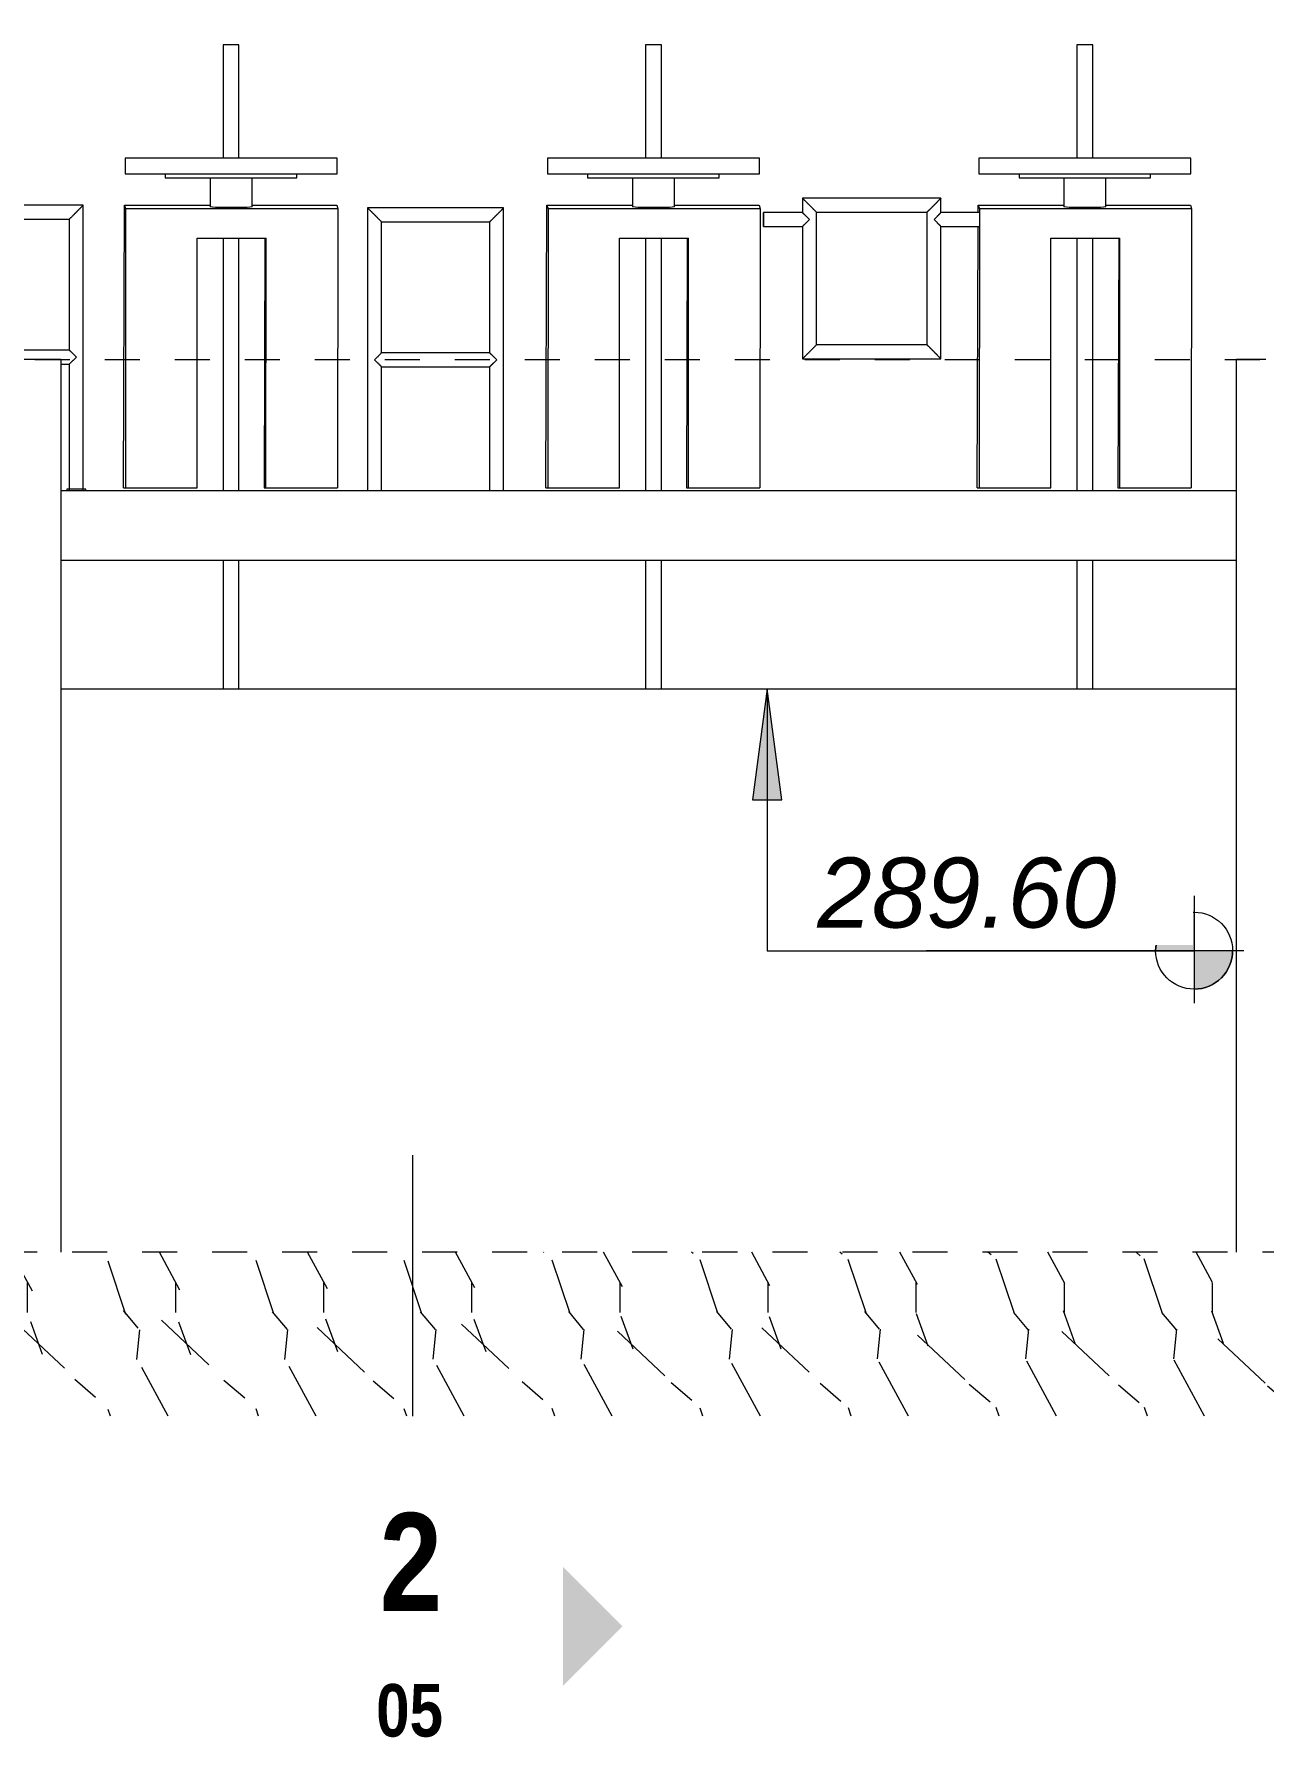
# Model space of a CAD drawing. Header units: metres. Extents: x 118 to 503, y -395 to 55.
# Drawn here: x 490.165 to 493.677, y 0.751 to 5.65 of the extents above; entities that cross this region are included whole.
import ezdxf

# ---------------------------------------------------------------- set-up
doc = ezdxf.new("R2010")
doc.units = ezdxf.units.M
doc.linetypes.add('Basculante', pattern=[0.003969, 0.002381, -0.001587])
doc.linetypes.add('Centre', pattern=[0.03175, 0.00635, -0.00475, 0.0159, -0.00475])
for name, color, linetype, lineweight in [('A-ANNO-DIMS', 7, 'Continuous', 9), ('A-ANNO-DIMS-100', 7, 'Continuous', 9), ('A-FLOR', 7, 'Continuous', 9), ('A-FLOR-LEVL', 7, 'Continuous', 9), ('A-GENM', 7, 'Continuous', 9), ('A-WALL', 7, 'Continuous', 9), ('C-TOPO-PATT', 7, 'Continuous', 9), ('G-ANNO-DIMS', 7, 'Continuous', 9), ('G-ANNO-SYMB', 7, 'Continuous', 9)]:
    doc.layers.add(name, color=color, linetype=linetype, lineweight=lineweight)
doc.layers.add('C-TOPO', color=7, linetype='Continuous', lineweight=9, true_color=0x7f7f7f)
doc.styles.add('Arial_I', font='ariali.ttf', dxfattribs={"height": 0.2})
doc.styles.add('Saira Condensed_B_2', font='', dxfattribs={"height": 0.15})
doc.styles.add('Saira Condensed_B_3', font='', dxfattribs={"height": 0.28})
doc.styles.add('Tahoma_1', font='tahoma.ttf', dxfattribs={"height": 0.2})
doc.styles.get('Saira Condensed_B_2').set_extended_font_data('Saira Condensed', bold=True)
doc.styles.get('Saira Condensed_B_3').set_extended_font_data('Saira Condensed', bold=True)
doc.dimstyles.new('R_Tahoma_2_0_2', dxfattribs={"dimscale": 0.3048, "dimtxt": 0.208804, "dimasz": 0.492126, "dimexe": 0.787402, "dimexo": 0.492126, "dimgap": 0.328084, "dimtad": 1, "dimrnd": 0.01, "dimzin": 0, "dimdsep": 46, "dimtxsty": 'Tahoma_1', "dimblk1": 'OBLIQUE', "dimblk2": 'OBLIQUE', "dimsah": 1, "dimcen": 0.09, "dimdle": 0.787402, "dimazin": 2, "dimtfac": 1, "dimtdec": 4, "dimtix": 1, "dimtmove": 0, "dimatfit": 3, "dimfxl": 1, "dimtvp": 1, "dimtolj": 1, "dimtzin": 0, "dimarcsym": 2})

# ---------------------------------------------------------------- blocks, each defined once
blk = doc.blocks.new('M_Compuerta-03 - M_Compuerta-03-1818846-Sección 07')
at = {"layer": 'A-GENM'}
for p, q in [((-378.5052, 5.6204), (-378.5052, 5.2964)), ((-378.4602, 5.6204), (-378.5052, 5.6204)), ((-378.4602, 5.2964), (-378.4602, 5.6204)), ((-378.7857, 5.2964), (-378.7857, 5.2514)), ((-378.1797, 5.2964), (-378.7857, 5.2964)), ((-378.1797, 5.2514), (-378.1797, 5.2964)), ((-378.7857, 5.2514), (-378.1797, 5.2514)), ((-378.6707, 5.2514), (-378.6707, 5.2404)), ((-378.2947, 5.2404), (-378.2947, 5.2514)), ((-378.6707, 5.2404), (-378.2947, 5.2404)), ((-378.5427, 5.2404), (-378.5427, 5.1577)), ((-378.4227, 5.1576), (-378.4227, 5.2404)), ((-378.7871, 5.1624), (-378.5425, 5.1624)), ((-378.7871, 5.1624), (-378.784, 5.1516)), ((-378.7871, 5.141), (-378.7871, 5.1624)), ((-378.784, 5.1516), (-378.7845, 4.3542)), ((-378.178, 5.1516), (-378.784, 5.1516)), ((-378.4229, 5.1624), (-378.1811, 5.1624)), ((-378.1811, 5.1624), (-378.178, 5.1516)), ((-378.178, 5.1516), (-378.1785, 4.3542)), ((-378.7901, 4.3542), (-378.7873, 5.101)), ((-378.5799, 4.3542), (-378.5795, 5.0675)), ((-378.5795, 5.0675), (-378.3827, 5.0675)), ((-378.5052, 5.0675), (-378.5052, 4.3473)), ((-378.4602, 4.3473), (-378.4602, 5.0675)), ((-378.386, 5.0675), (-378.3887, 4.3542)), ((-378.3831, 4.3542), (-378.3827, 5.0675)), ((-378.7901, 4.3542), (-378.7845, 4.3542)), ((-378.7845, 4.3542), (-378.5799, 4.3542)), ((-378.3887, 4.3542), (-378.3831, 4.3542)), ((-378.3831, 4.3542), (-378.1785, 4.3542)), ((-378.5052, 4.1473), (-378.5052, 3.7806)), ((-378.4602, 3.7806), (-378.4602, 4.1473))]:
    blk.add_line(p, q, dxfattribs=at)
at = {"layer": 'A-GENM', "flags": 128}
blk.add_lwpolyline([(-378.4227, 5.1576), (-378.4243, 5.157), (-378.4292, 5.1564), (-378.4373, 5.1558), (-378.448, 5.1554), (-378.4607, 5.1551), (-378.4747, 5.1549), (-378.4892, 5.1549), (-378.5033, 5.1551), (-378.5162, 5.1554), (-378.5271, 5.1558), (-378.5355, 5.1564), (-378.5408, 5.157), (-378.5427, 5.1576)], dxfattribs=at)
blk = doc.blocks.new('M_Compuerta-03 - M_Compuerta-03-V104-Sección 07')
at = {"layer": 'A-GENM'}
for p, q in [((-379.7376, 5.6204), (-379.7376, 5.2964)), ((-379.6926, 5.6204), (-379.7376, 5.6204)), ((-379.6926, 5.2964), (-379.6926, 5.6204)), ((-380.0181, 5.2964), (-380.0181, 5.2514)), ((-379.4121, 5.2964), (-380.0181, 5.2964)), ((-379.4121, 5.2514), (-379.4121, 5.2964)), ((-380.0181, 5.2514), (-379.4121, 5.2514)), ((-379.9031, 5.2514), (-379.9031, 5.2404)), ((-379.5271, 5.2404), (-379.5271, 5.2514)), ((-379.9031, 5.2404), (-379.5271, 5.2404)), ((-379.7751, 5.2404), (-379.7751, 5.1577)), ((-379.6551, 5.1576), (-379.6551, 5.2404)), ((-380.0224, 4.3542), (-380.0194, 5.1624)), ((-380.0194, 5.1624), (-379.7749, 5.1624)), ((-380.0194, 5.1624), (-380.0164, 5.1516)), ((-380.0164, 5.1516), (-380.0168, 4.3542)), ((-379.4104, 5.1516), (-380.0164, 5.1516)), ((-379.6552, 5.1624), (-379.4134, 5.1624)), ((-379.4134, 5.1624), (-379.4104, 5.1516)), ((-379.4104, 5.1516), (-379.4109, 4.3542)), ((-379.8123, 4.3542), (-379.8119, 5.0675)), ((-379.8119, 5.0675), (-379.615, 5.0675)), ((-379.7376, 5.0675), (-379.7376, 4.3473)), ((-379.6926, 4.3473), (-379.6926, 5.0675)), ((-379.6184, 5.0675), (-379.621, 4.3542)), ((-379.6154, 4.3542), (-379.615, 5.0675)), ((-380.0224, 4.3542), (-380.0168, 4.3542)), ((-380.0168, 4.3542), (-379.8123, 4.3542)), ((-379.621, 4.3542), (-379.6154, 4.3542)), ((-379.6154, 4.3542), (-379.4109, 4.3542)), ((-379.7376, 4.1473), (-379.7376, 3.7806)), ((-379.6926, 3.7806), (-379.6926, 4.1473))]:
    blk.add_line(p, q, dxfattribs=at)
at = {"layer": 'A-GENM', "flags": 128}
blk.add_lwpolyline([(-379.6551, 5.1576), (-379.6566, 5.157), (-379.6616, 5.1564), (-379.6696, 5.1558), (-379.6804, 5.1554), (-379.6931, 5.1551), (-379.7071, 5.1549), (-379.7215, 5.1549), (-379.7356, 5.1551), (-379.7485, 5.1554), (-379.7595, 5.1558), (-379.7678, 5.1564), (-379.7731, 5.157), (-379.7751, 5.1576)], dxfattribs=at)
blk = doc.blocks.new('M_Protección 01 - M_Protección 01-V105-Sección 07')
at = {"layer": 'A-GENM'}
for p, q in [((-378.8937, 5.182), (-379.2897, 5.182)), ((-379.2897, 5.182), (-379.2897, 5.141)), ((-378.8937, 5.141), (-378.8937, 5.182)), ((-379.2897, 5.141), (-379.4007, 5.141)), ((-379.4007, 5.101), (-379.2897, 5.101)), ((-379.2897, 5.101), (-379.2897, 4.723)), ((-379.2497, 5.142), (-378.9337, 5.142)), ((-379.2497, 5.121), (-379.2497, 5.142)), ((-379.2497, 4.763), (-379.2497, 5.121)), ((-378.9337, 5.142), (-378.9337, 4.763)), ((-378.7858, 5.141), (-378.8937, 5.141)), ((-378.8937, 4.723), (-378.8937, 5.101)), ((-378.8937, 5.101), (-378.7858, 5.101)), ((-378.9337, 4.763), (-379.2497, 4.763)), ((-379.2897, 4.723), (-378.8937, 4.723))]:
    blk.add_line(p, q, dxfattribs=at)
for start_param, end_param in [(0.261799, 1.570796), (1.570796, 2.879793), (4.712389, 6.283185), (3.141593, 4.712389)]:
    blk.add_ellipse((-379.4007, 5.121), major_axis=(0, 0.02), ratio=0.012719, start_param=start_param, end_param=end_param, dxfattribs=at)
for points, knots in [([(-379.2897, 5.182), (-379.2897, 5.182), (-379.2893, 5.1817), (-379.2881, 5.1806), (-379.2869, 5.1794), (-379.2857, 5.1782), (-379.2846, 5.1771), (-379.2834, 5.1759), (-379.2817, 5.1742), (-379.2799, 5.1724), (-379.2783, 5.1709), (-379.2771, 5.1697), (-379.2759, 5.1685), (-379.2746, 5.1672), (-379.2733, 5.1659), (-379.272, 5.1646), (-379.2707, 5.1633), (-379.2694, 5.162), (-379.2681, 5.1607), (-379.2668, 5.1594), (-379.2655, 5.1581), (-379.2643, 5.1568), (-379.263, 5.1556), (-379.2618, 5.1544), (-379.2606, 5.1532), (-379.2595, 5.152), (-379.2584, 5.1509), (-379.2569, 5.1495), (-379.2556, 5.1482), (-379.2545, 5.147), (-379.2534, 5.1459), (-379.2522, 5.1447), (-379.2511, 5.1435), (-379.25, 5.1424), (-379.2497, 5.142), (-379.2497, 5.142)], [0, 0, 0, 0, 0.0833333, 0.125, 0.1666667, 0.2083333, 0.2291667, 0.25, 0.2916667, 0.3333333, 0.3541667, 0.375, 0.3958333, 0.4166667, 0.4375, 0.4583333, 0.4791667, 0.5, 0.5208333, 0.5416667, 0.5625, 0.5833333, 0.6041667, 0.625, 0.6458333, 0.6666667, 0.6875, 0.7083333, 0.75, 0.7708333, 0.7916667, 0.8333333, 0.875, 0.9166667, 0.9959512, 0.9959512, 0.9959512, 0.9959512]), ([(-378.8937, 5.182), (-378.8937, 5.182), (-378.894, 5.1817), (-378.8951, 5.1806), (-378.8962, 5.1794), (-378.8974, 5.1782), (-378.8985, 5.1771), (-378.8997, 5.1759), (-378.9013, 5.1742), (-378.9031, 5.1724), (-378.9046, 5.1709), (-378.9058, 5.1697), (-378.907, 5.1685), (-378.9083, 5.1672), (-378.9096, 5.1659), (-378.9108, 5.1646), (-378.9121, 5.1633), (-378.9135, 5.162), (-378.9148, 5.1607), (-378.9161, 5.1594), (-378.9174, 5.1581), (-378.9186, 5.1568), (-378.9199, 5.1556), (-378.9211, 5.1544), (-378.9223, 5.1532), (-378.9235, 5.152), (-378.9246, 5.1509), (-378.9261, 5.1495), (-378.9274, 5.1482), (-378.9286, 5.147), (-378.9297, 5.1459), (-378.931, 5.1447), (-378.9321, 5.1435), (-378.9333, 5.1424), (-378.9337, 5.142), (-378.9337, 5.142)], [0, 0, 0, 0, 0.083333, 0.125, 0.166667, 0.208333, 0.229167, 0.25, 0.291667, 0.333333, 0.354167, 0.375, 0.395833, 0.416667, 0.4375, 0.458333, 0.479167, 0.5, 0.520833, 0.541667, 0.5625, 0.583333, 0.604167, 0.625, 0.645833, 0.666667, 0.6875, 0.708333, 0.75, 0.770833, 0.791667, 0.833333, 0.875, 0.916667, 1, 1, 1, 1]), ([(-379.2694, 5.121), (-379.2707, 5.1223), (-379.2733, 5.1249), (-379.2764, 5.128), (-379.2786, 5.1302), (-379.2798, 5.1314), (-379.2807, 5.1322), (-379.2815, 5.1331), (-379.2824, 5.1339), (-379.2832, 5.1347), (-379.284, 5.1355), (-379.2848, 5.1363), (-379.2855, 5.137), (-379.2862, 5.1377), (-379.2869, 5.1383), (-379.2875, 5.1389), (-379.288, 5.1395), (-379.2885, 5.1399), (-379.2889, 5.1403), (-379.2892, 5.1406), (-379.2895, 5.1409), (-379.2897, 5.141), (-379.2897, 5.141)], [0, 0, 0, 0, 0.142857, 0.285714, 0.357143, 0.392857, 0.428571, 0.464286, 0.5, 0.535714, 0.571429, 0.607143, 0.642857, 0.678571, 0.714286, 0.75, 0.785714, 0.821429, 0.857143, 0.892857, 0.928571, 1, 1, 1, 1]), ([(-379.2897, 5.101), (-379.2897, 5.101), (-379.2895, 5.1011), (-379.2892, 5.1014), (-379.2889, 5.1017), (-379.2885, 5.1021), (-379.288, 5.1026), (-379.2875, 5.1031), (-379.2869, 5.1037), (-379.2862, 5.1044), (-379.2855, 5.105), (-379.2848, 5.1058), (-379.284, 5.1065), (-379.2832, 5.1073), (-379.2821, 5.1084), (-379.281, 5.1095), (-379.2798, 5.1107), (-379.2786, 5.1119), (-379.2764, 5.114), (-379.2733, 5.1172), (-379.2707, 5.1198), (-379.2694, 5.121)], [0, 0, 0, 0, 0.071429, 0.107143, 0.142857, 0.178571, 0.214286, 0.25, 0.285714, 0.321429, 0.357143, 0.392857, 0.428571, 0.464286, 0.5, 0.571429, 0.607143, 0.642857, 0.714286, 0.857143, 1, 1, 1, 1]), ([(-378.9135, 5.121), (-378.9122, 5.1223), (-378.9096, 5.1249), (-378.9065, 5.128), (-378.9043, 5.1302), (-378.9032, 5.1314), (-378.9023, 5.1322), (-378.9014, 5.1331), (-378.9006, 5.1339), (-378.8998, 5.1348), (-378.899, 5.1355), (-378.8983, 5.1363), (-378.8976, 5.137), (-378.8969, 5.1377), (-378.8963, 5.1383), (-378.8957, 5.1389), (-378.8952, 5.1395), (-378.8947, 5.1399), (-378.8944, 5.1403), (-378.8941, 5.1406), (-378.8938, 5.1409), (-378.8937, 5.141), (-378.8937, 5.141)], [0, 0, 0, 0, 0.142857, 0.285714, 0.357143, 0.392857, 0.428571, 0.464286, 0.5, 0.535714, 0.571429, 0.607143, 0.642857, 0.678571, 0.714286, 0.75, 0.785714, 0.821429, 0.857143, 0.892857, 0.928571, 1, 1, 1, 1]), ([(-378.8937, 5.101), (-378.8937, 5.101), (-378.8938, 5.1011), (-378.8941, 5.1014), (-378.8944, 5.1017), (-378.8947, 5.1021), (-378.8952, 5.1026), (-378.8957, 5.1031), (-378.8963, 5.1037), (-378.8969, 5.1043), (-378.8976, 5.105), (-378.8983, 5.1058), (-378.899, 5.1065), (-378.8998, 5.1073), (-378.9009, 5.1084), (-378.902, 5.1095), (-378.9032, 5.1107), (-378.9043, 5.1119), (-378.9065, 5.114), (-378.9096, 5.1172), (-378.9122, 5.1197), (-378.9135, 5.121)], [0, 0, 0, 0, 0.071429, 0.107143, 0.142857, 0.178571, 0.214286, 0.25, 0.285714, 0.321429, 0.357143, 0.392857, 0.428571, 0.464286, 0.5, 0.571429, 0.607143, 0.642857, 0.714286, 0.857143, 1, 1, 1, 1]), ([(-379.2497, 4.763), (-379.2497, 4.763), (-379.25, 4.7627), (-379.2511, 4.7616), (-379.2522, 4.7604), (-379.2534, 4.7592), (-379.2545, 4.7581), (-379.2556, 4.7569), (-379.2569, 4.7556), (-379.2584, 4.7541), (-379.2595, 4.753), (-379.2606, 4.7519), (-379.2618, 4.7507), (-379.263, 4.7495), (-379.2643, 4.7482), (-379.2655, 4.7469), (-379.2668, 4.7456), (-379.2681, 4.7443), (-379.2694, 4.743), (-379.2707, 4.7417), (-379.272, 4.7404), (-379.2733, 4.7391), (-379.2746, 4.7378), (-379.2759, 4.7366), (-379.2771, 4.7354), (-379.2783, 4.7342), (-379.2795, 4.733), (-379.2806, 4.7319), (-379.282, 4.7305), (-379.2834, 4.7292), (-379.2846, 4.728), (-379.2857, 4.7269), (-379.2869, 4.7257), (-379.2881, 4.7245), (-379.2893, 4.7234), (-379.2897, 4.723), (-379.2897, 4.723)], [-1, -1, -1, -1, -0.916667, -0.875, -0.833333, -0.791667, -0.770833, -0.75, -0.708333, -0.6875, -0.666667, -0.645833, -0.625, -0.604167, -0.583333, -0.5625, -0.541667, -0.520833, -0.5, -0.479167, -0.458333, -0.4375, -0.416667, -0.395833, -0.375, -0.354167, -0.333333, -0.3125, -0.291667, -0.25, -0.229167, -0.208333, -0.166667, -0.125, -0.083333, 0, 0, 0, 0]), ([(-378.8937, 4.723), (-378.8937, 4.723), (-378.894, 4.7234), (-378.8951, 4.7245), (-378.8962, 4.7257), (-378.8974, 4.7269), (-378.8985, 4.728), (-378.8997, 4.7292), (-378.9013, 4.7308), (-378.9031, 4.7326), (-378.9046, 4.7342), (-378.9058, 4.7354), (-378.907, 4.7366), (-378.9083, 4.7378), (-378.9096, 4.7391), (-378.9108, 4.7404), (-378.9122, 4.7417), (-378.9135, 4.743), (-378.9148, 4.7443), (-378.9161, 4.7456), (-378.9174, 4.7469), (-378.9186, 4.7482), (-378.9199, 4.7495), (-378.9211, 4.7507), (-378.9223, 4.7519), (-378.9235, 4.753), (-378.9246, 4.7541), (-378.9261, 4.7556), (-378.9274, 4.7569), (-378.9286, 4.7581), (-378.9297, 4.7592), (-378.931, 4.7604), (-378.9321, 4.7616), (-378.9333, 4.7627), (-378.9337, 4.763), (-378.9337, 4.763)], [0.0040488, 0.0040488, 0.0040488, 0.0040488, 0.0833333, 0.125, 0.1666667, 0.2083333, 0.2291667, 0.25, 0.2916667, 0.3333333, 0.3541667, 0.375, 0.3958333, 0.4166667, 0.4375, 0.4583333, 0.4791667, 0.5, 0.5208333, 0.5416667, 0.5625, 0.5833333, 0.6041667, 0.625, 0.6458333, 0.6666667, 0.6875, 0.7083333, 0.75, 0.7708333, 0.7916667, 0.8333333, 0.875, 0.9166667, 1, 1, 1, 1])]:
    blk.add_open_spline(points, degree=3, knots=knots, dxfattribs=at)
blk = doc.blocks.new('M_Protección 02 - M_Protección 02-V106-Sección 07')
at = {"layer": 'A-GENM'}
for p, q in [((-381.733, 5.1622), (-381.733, 4.3473)), ((-381.3441, 5.1622), (-381.733, 5.1622)), ((-381.3441, 4.3473), (-381.3441, 5.1622)), ((-381.693, 4.7482), (-381.693, 5.1222)), ((-381.693, 5.1222), (-381.3841, 5.1222)), ((-381.3841, 5.1222), (-381.3841, 4.7482)), ((-381.3841, 4.7482), (-381.693, 4.7482)), ((-381.693, 4.3473), (-381.693, 4.7082)), ((-381.693, 4.7082), (-381.6686, 4.7082)), ((-381.4086, 4.7082), (-381.3841, 4.7082)), ((-381.3841, 4.7082), (-381.3841, 4.3473)), ((-381.74, 4.351), (-381.74, 4.3473)), ((-381.686, 4.351), (-381.74, 4.351)), ((-381.686, 4.3473), (-381.686, 4.351)), ((-381.3911, 4.351), (-381.3911, 4.3473)), ((-381.3371, 4.351), (-381.3911, 4.351)), ((-381.3371, 4.3473), (-381.3371, 4.351))]:
    blk.add_line(p, q, dxfattribs=at)
for points, knots in [([(-381.693, 5.1222), (-381.693, 5.1222), (-381.6933, 5.1226), (-381.6944, 5.1237), (-381.6955, 5.1248), (-381.6967, 5.1261), (-381.6978, 5.1272), (-381.699, 5.1284), (-381.7006, 5.13), (-381.7024, 5.1318), (-381.704, 5.1333), (-381.7051, 5.1346), (-381.7064, 5.1358), (-381.7076, 5.137), (-381.7089, 5.1383), (-381.7102, 5.1396), (-381.7115, 5.1409), (-381.7128, 5.1422), (-381.7141, 5.1435), (-381.7154, 5.1448), (-381.7167, 5.1461), (-381.718, 5.1474), (-381.7192, 5.1486), (-381.7205, 5.1499), (-381.7217, 5.1511), (-381.7228, 5.1522), (-381.7239, 5.1533), (-381.7254, 5.1547), (-381.7267, 5.1561), (-381.7279, 5.1572), (-381.729, 5.1584), (-381.7303, 5.1596), (-381.7315, 5.1607), (-381.7326, 5.1619), (-381.733, 5.1622), (-381.733, 5.1622)], [0, 0, 0, 0, 0.083333, 0.125, 0.166667, 0.208333, 0.229167, 0.25, 0.291667, 0.333333, 0.354167, 0.375, 0.395833, 0.416667, 0.4375, 0.458333, 0.479167, 0.5, 0.520833, 0.541667, 0.5625, 0.583333, 0.604167, 0.625, 0.645833, 0.666667, 0.6875, 0.708333, 0.75, 0.770833, 0.791667, 0.833333, 0.875, 0.916667, 1, 1, 1, 1]), ([(-381.3841, 5.1222), (-381.384, 5.1222), (-381.3837, 5.1226), (-381.3825, 5.1237), (-381.3813, 5.1248), (-381.3801, 5.1261), (-381.3789, 5.1272), (-381.3777, 5.1284), (-381.3761, 5.13), (-381.3742, 5.1318), (-381.3727, 5.1334), (-381.3715, 5.1346), (-381.3702, 5.1358), (-381.369, 5.137), (-381.3677, 5.1383), (-381.3664, 5.1396), (-381.3651, 5.1409), (-381.3638, 5.1422), (-381.3625, 5.1435), (-381.3612, 5.1448), (-381.3599, 5.1461), (-381.3586, 5.1474), (-381.3574, 5.1486), (-381.3562, 5.1499), (-381.355, 5.1511), (-381.3538, 5.1522), (-381.3527, 5.1533), (-381.3513, 5.1547), (-381.35, 5.1561), (-381.3489, 5.1573), (-381.3478, 5.1584), (-381.3466, 5.1596), (-381.3454, 5.1607), (-381.3444, 5.1618), (-381.3441, 5.1622), (-381.3441, 5.1622)], [0, 0, 0, 0, 0.0833333, 0.125, 0.1666667, 0.2083333, 0.2291667, 0.25, 0.2916667, 0.3333333, 0.3541667, 0.375, 0.3958333, 0.4166667, 0.4375, 0.4583333, 0.4791667, 0.5, 0.5208333, 0.5416667, 0.5625, 0.5833333, 0.6041667, 0.625, 0.6458333, 0.6666667, 0.6875, 0.7083333, 0.75, 0.7708333, 0.7916667, 0.8333333, 0.875, 0.9166667, 0.9959512, 0.9959512, 0.9959512, 0.9959512]), ([(-381.7128, 4.7282), (-381.7115, 4.7295), (-381.7089, 4.7321), (-381.7058, 4.7352), (-381.7037, 4.7373), (-381.7025, 4.7385), (-381.7016, 4.7394), (-381.7008, 4.7403), (-381.6999, 4.7411), (-381.6991, 4.7419), (-381.6983, 4.7427), (-381.6976, 4.7435), (-381.6969, 4.7442), (-381.6962, 4.7449), (-381.6956, 4.7455), (-381.695, 4.7461), (-381.6945, 4.7466), (-381.6941, 4.7471), (-381.6937, 4.7475), (-381.6934, 4.7478), (-381.6931, 4.7481), (-381.693, 4.7482), (-381.693, 4.7482)], [0, 0, 0, 0, 0.142857, 0.285714, 0.357143, 0.392857, 0.428571, 0.464286, 0.5, 0.535714, 0.571429, 0.607143, 0.642857, 0.678571, 0.714286, 0.75, 0.785714, 0.821429, 0.857143, 0.892857, 0.928571, 1, 1, 1, 1]), ([(-381.693, 4.7082), (-381.693, 4.7082), (-381.6931, 4.7083), (-381.6934, 4.7086), (-381.6937, 4.7089), (-381.6941, 4.7093), (-381.6945, 4.7098), (-381.695, 4.7103), (-381.6956, 4.7109), (-381.6962, 4.7115), (-381.6969, 4.7122), (-381.6976, 4.7129), (-381.6983, 4.7137), (-381.6991, 4.7145), (-381.7002, 4.7156), (-381.7013, 4.7167), (-381.7025, 4.7179), (-381.7037, 4.7191), (-381.7058, 4.7212), (-381.7089, 4.7244), (-381.7115, 4.7269), (-381.7128, 4.7282)], [0, 0, 0, 0, 0.071429, 0.107143, 0.142857, 0.178571, 0.214286, 0.25, 0.285714, 0.321429, 0.357143, 0.392857, 0.428571, 0.464286, 0.5, 0.571429, 0.607143, 0.642857, 0.714286, 0.857143, 1, 1, 1, 1]), ([(-381.3841, 4.7482), (-381.3841, 4.7482), (-381.3839, 4.7481), (-381.3836, 4.7478), (-381.3833, 4.7475), (-381.3829, 4.7471), (-381.3824, 4.7466), (-381.3819, 4.7461), (-381.3813, 4.7455), (-381.3806, 4.7449), (-381.3799, 4.7442), (-381.3792, 4.7435), (-381.3784, 4.7427), (-381.3776, 4.7419), (-381.3765, 4.7409), (-381.3754, 4.7397), (-381.3742, 4.7385), (-381.373, 4.7373), (-381.3708, 4.7352), (-381.3677, 4.7321), (-381.3651, 4.7295), (-381.3638, 4.7282)], [0, 0, 0, 0, 0.071429, 0.107143, 0.142857, 0.178571, 0.214286, 0.25, 0.285714, 0.321429, 0.357143, 0.392857, 0.428571, 0.464286, 0.5, 0.571429, 0.607143, 0.642857, 0.714286, 0.857143, 1, 1, 1, 1]), ([(-381.3638, 4.7282), (-381.3651, 4.7269), (-381.3677, 4.7244), (-381.3708, 4.7212), (-381.373, 4.7191), (-381.3742, 4.7179), (-381.3751, 4.717), (-381.3759, 4.7161), (-381.3768, 4.7153), (-381.3776, 4.7145), (-381.3784, 4.7137), (-381.3792, 4.7129), (-381.3799, 4.7122), (-381.3806, 4.7115), (-381.3813, 4.7109), (-381.3819, 4.7103), (-381.3824, 4.7098), (-381.3829, 4.7093), (-381.3833, 4.7089), (-381.3836, 4.7086), (-381.3839, 4.7083), (-381.3841, 4.7082), (-381.3841, 4.7082)], [0, 0, 0, 0, 0.142857, 0.285714, 0.357143, 0.392857, 0.428571, 0.464286, 0.5, 0.535714, 0.571429, 0.607143, 0.642857, 0.678571, 0.714286, 0.75, 0.785714, 0.821429, 0.857143, 0.892857, 0.928571, 1, 1, 1, 1])]:
    blk.add_open_spline(points, degree=3, knots=knots, dxfattribs=at)
blk = doc.blocks.new('M_Protección 02 - M_Protección 02-V107-Sección 07')
at = {"layer": 'A-GENM'}
for p, q in [((-380.532, 5.1544), (-380.532, 4.3473)), ((-380.1431, 5.1544), (-380.532, 5.1544)), ((-380.1431, 4.3473), (-380.1431, 5.1544)), ((-380.492, 4.7404), (-380.492, 5.1144)), ((-380.492, 5.1144), (-380.1831, 5.1144)), ((-380.1831, 5.1144), (-380.1831, 4.7404)), ((-380.1831, 4.7404), (-380.492, 4.7404)), ((-380.492, 4.3473), (-380.492, 4.7004)), ((-380.492, 4.7004), (-380.1831, 4.7004)), ((-380.1831, 4.7004), (-380.1831, 4.3473))]:
    blk.add_line(p, q, dxfattribs=at)
for points, knots in [([(-380.492, 5.1144), (-380.492, 5.1144), (-380.4923, 5.1147), (-380.4934, 5.1159), (-380.4945, 5.117), (-380.4957, 5.1182), (-380.4968, 5.1193), (-380.498, 5.1205), (-380.4996, 5.1222), (-380.5014, 5.124), (-380.503, 5.1255), (-380.5041, 5.1267), (-380.5054, 5.128), (-380.5066, 5.1292), (-380.5079, 5.1305), (-380.5092, 5.1318), (-380.5105, 5.1331), (-380.5118, 5.1344), (-380.5131, 5.1357), (-380.5144, 5.137), (-380.5157, 5.1383), (-380.517, 5.1396), (-380.5182, 5.1408), (-380.5195, 5.142), (-380.5207, 5.1432), (-380.5218, 5.1444), (-380.5229, 5.1455), (-380.5244, 5.1469), (-380.5257, 5.1482), (-380.5269, 5.1494), (-380.528, 5.1505), (-380.5293, 5.1518), (-380.5305, 5.1529), (-380.5316, 5.154), (-380.532, 5.1544), (-380.532, 5.1544)], [0, 0, 0, 0, 0.083333, 0.125, 0.166667, 0.208333, 0.229167, 0.25, 0.291667, 0.333333, 0.354167, 0.375, 0.395833, 0.416667, 0.4375, 0.458333, 0.479167, 0.5, 0.520833, 0.541667, 0.5625, 0.583333, 0.604167, 0.625, 0.645833, 0.666667, 0.6875, 0.708333, 0.75, 0.770833, 0.791667, 0.833333, 0.875, 0.916667, 1, 1, 1, 1]), ([(-380.1831, 5.1144), (-380.183, 5.1144), (-380.1827, 5.1147), (-380.1815, 5.1159), (-380.1803, 5.117), (-380.1791, 5.1182), (-380.1779, 5.1193), (-380.1767, 5.1205), (-380.1751, 5.1222), (-380.1732, 5.124), (-380.1717, 5.1255), (-380.1705, 5.1267), (-380.1692, 5.128), (-380.168, 5.1292), (-380.1667, 5.1305), (-380.1654, 5.1318), (-380.1641, 5.1331), (-380.1628, 5.1344), (-380.1615, 5.1357), (-380.1602, 5.137), (-380.1589, 5.1383), (-380.1576, 5.1396), (-380.1564, 5.1408), (-380.1552, 5.142), (-380.154, 5.1432), (-380.1528, 5.1444), (-380.1517, 5.1455), (-380.1503, 5.1469), (-380.149, 5.1482), (-380.1479, 5.1494), (-380.1468, 5.1505), (-380.1456, 5.1518), (-380.1444, 5.1529), (-380.1434, 5.154), (-380.1431, 5.1544), (-380.1431, 5.1544)], [0, 0, 0, 0, 0.0833333, 0.125, 0.1666667, 0.2083333, 0.2291667, 0.25, 0.2916667, 0.3333333, 0.3541667, 0.375, 0.3958333, 0.4166667, 0.4375, 0.4583333, 0.4791667, 0.5, 0.5208333, 0.5416667, 0.5625, 0.5833333, 0.6041667, 0.625, 0.6458333, 0.6666667, 0.6875, 0.7083333, 0.75, 0.7708333, 0.7916667, 0.8333333, 0.875, 0.9166667, 0.9959512, 0.9959512, 0.9959512, 0.9959512]), ([(-380.5118, 4.7204), (-380.5105, 4.7217), (-380.5079, 4.7242), (-380.5048, 4.7274), (-380.5027, 4.7295), (-380.5015, 4.7307), (-380.5006, 4.7316), (-380.4998, 4.7325), (-380.4989, 4.7333), (-380.4981, 4.7341), (-380.4973, 4.7349), (-380.4966, 4.7357), (-380.4959, 4.7364), (-380.4952, 4.7371), (-380.4946, 4.7377), (-380.494, 4.7383), (-380.4935, 4.7388), (-380.4931, 4.7393), (-380.4927, 4.7397), (-380.4924, 4.74), (-380.4921, 4.7403), (-380.492, 4.7404), (-380.492, 4.7404)], [0, 0, 0, 0, 0.142857, 0.285714, 0.357143, 0.392857, 0.428571, 0.464286, 0.5, 0.535714, 0.571429, 0.607143, 0.642857, 0.678571, 0.714286, 0.75, 0.785714, 0.821429, 0.857143, 0.892857, 0.928571, 1, 1, 1, 1]), ([(-380.492, 4.7004), (-380.492, 4.7004), (-380.4921, 4.7005), (-380.4924, 4.7008), (-380.4927, 4.7011), (-380.4931, 4.7015), (-380.4935, 4.702), (-380.494, 4.7025), (-380.4946, 4.7031), (-380.4952, 4.7037), (-380.4959, 4.7044), (-380.4966, 4.7051), (-380.4973, 4.7059), (-380.4981, 4.7067), (-380.4992, 4.7077), (-380.5003, 4.7089), (-380.5015, 4.71), (-380.5027, 4.7112), (-380.5048, 4.7134), (-380.5079, 4.7165), (-380.5105, 4.7191), (-380.5118, 4.7204)], [0, 0, 0, 0, 0.071429, 0.107143, 0.142857, 0.178571, 0.214286, 0.25, 0.285714, 0.321429, 0.357143, 0.392857, 0.428571, 0.464286, 0.5, 0.571429, 0.607143, 0.642857, 0.714286, 0.857143, 1, 1, 1, 1]), ([(-380.1831, 4.7404), (-380.183, 4.7404), (-380.1829, 4.7403), (-380.1826, 4.74), (-380.1823, 4.7397), (-380.1819, 4.7393), (-380.1814, 4.7388), (-380.1808, 4.7383), (-380.1802, 4.7377), (-380.1796, 4.7371), (-380.1789, 4.7364), (-380.1782, 4.7357), (-380.1774, 4.7349), (-380.1766, 4.7341), (-380.1755, 4.733), (-380.1744, 4.7319), (-380.1732, 4.7307), (-380.172, 4.7295), (-380.1698, 4.7274), (-380.1667, 4.7242), (-380.1641, 4.7217), (-380.1628, 4.7204)], [0, 0, 0, 0, 0.071429, 0.107143, 0.142857, 0.178571, 0.214286, 0.25, 0.285714, 0.321429, 0.357143, 0.392857, 0.428571, 0.464286, 0.5, 0.571429, 0.607143, 0.642857, 0.714286, 0.857143, 1, 1, 1, 1]), ([(-380.1628, 4.7204), (-380.1641, 4.7191), (-380.1667, 4.7165), (-380.1698, 4.7134), (-380.172, 4.7112), (-380.1732, 4.71), (-380.1741, 4.7092), (-380.1749, 4.7083), (-380.1758, 4.7075), (-380.1766, 4.7067), (-380.1774, 4.7059), (-380.1782, 4.7051), (-380.1789, 4.7044), (-380.1796, 4.7037), (-380.1802, 4.7031), (-380.1808, 4.7025), (-380.1814, 4.702), (-380.1819, 4.7015), (-380.1823, 4.7011), (-380.1826, 4.7008), (-380.1829, 4.7005), (-380.183, 4.7004), (-380.1831, 4.7004)], [0, 0, 0, 0, 0.142857, 0.285714, 0.357143, 0.392857, 0.428571, 0.464286, 0.5, 0.535714, 0.571429, 0.607143, 0.642857, 0.678571, 0.714286, 0.75, 0.785714, 0.821429, 0.857143, 0.892857, 0.928571, 1, 1, 1, 1])]:
    blk.add_open_spline(points, degree=3, knots=knots, dxfattribs=at)
blk = doc.blocks.new('Section - Símbolo_Detalle_Plano-1146154-Sección 07')
at = {"layer": 'G-ANNO-SYMB', "true_color": 0x808080}
blk.add_hatch(color=8, dxfattribs=at).paths.add_polyline_path([(-379.974, 1.2733), (-379.974, 0.9325), (-379.8036, 1.1029)])
blk = doc.blocks.new('DIMBLOCK50-Sección 07')
at = {"layer": 'A-ANNO-DIMS-100'}
for p, q in [((493.5998, 6.3038), (493.5998, 6.5438)), ((493.8634, 6.3038), (493.8634, 6.5438)), ((493.8634, 6.3038), (493.5998, 6.3038)), ((493.5998, 6.3038), (493.5998, 5.7694)), ((493.8634, 6.3038), (493.8634, 5.7694))]:
    blk.add_line(p, q, dxfattribs=at)
at = {"layer": 'A-ANNO-DIMS-100', "lineweight": 18}
for p, q in [((493.5998, 6.3038), (493.6748, 6.3788)), ((493.8634, 6.3038), (493.9384, 6.3788)), ((493.5998, 6.3038), (493.5248, 6.2288)), ((493.8634, 6.3038), (493.7884, 6.2288))]:
    blk.add_line(p, q, dxfattribs=at)
at = {"layer": 'A-ANNO-DIMS-100', "color": 0, "insert": (493.4665, 6.6601), "char_height": 0.2, "width": 0.636356, "attachment_point": 1, "line_spacing_factor": 0.994306, "style": 'Tahoma_1'}
blk.add_mtext('0.26', dxfattribs=at)
blk = doc.blocks.new('_Oblique')
at = {"color": 0, "linetype": 'ByBlock', "lineweight": -2}
blk.add_line((-0.5, -0.5), (0.5, 0.5), dxfattribs=at)
blk = doc.blocks.new('DIMBLOCK51-Sección 07')
at = {"layer": 'A-ANNO-DIMS-100'}
for p, q in [((490.2406, 6.3038), (490.2406, 6.5438)), ((493.5998, 6.3038), (493.5998, 6.5438)), ((493.5998, 6.3038), (490.2406, 6.3038)), ((490.2406, 6.3038), (490.2406, 5.7694)), ((493.5998, 6.3038), (493.5998, 5.7694))]:
    blk.add_line(p, q, dxfattribs=at)
at = {"layer": 'A-ANNO-DIMS-100', "lineweight": 18}
for p, q in [((490.2406, 6.3038), (490.3156, 6.3788)), ((493.5998, 6.3038), (493.6748, 6.3788)), ((490.2406, 6.3038), (490.1656, 6.2288)), ((493.5998, 6.3038), (493.5248, 6.2288))]:
    blk.add_line(p, q, dxfattribs=at)
at = {"layer": 'A-ANNO-DIMS-100', "color": 0, "insert": (491.6551, 6.6601), "char_height": 0.2, "width": 0.636356, "attachment_point": 1, "line_spacing_factor": 0.994306, "style": 'Tahoma_1'}
blk.add_mtext('3.36', dxfattribs=at)
blk = doc.blocks.new('DIMBLOCK52-Sección 07')
at = {"layer": 'A-ANNO-DIMS-100'}
for p, q in [((489.9806, 6.3038), (489.9806, 6.5438)), ((490.2406, 6.3038), (490.2406, 6.5438)), ((490.2406, 6.3038), (489.9806, 6.3038)), ((489.9806, 6.3038), (489.9806, 5.7694)), ((490.2406, 6.3038), (490.2406, 5.7694))]:
    blk.add_line(p, q, dxfattribs=at)
at = {"layer": 'A-ANNO-DIMS-100', "lineweight": 18}
for p, q in [((489.9806, 6.3038), (490.0556, 6.3788)), ((490.2406, 6.3038), (490.3156, 6.3788)), ((489.9806, 6.3038), (489.9056, 6.2288)), ((490.2406, 6.3038), (490.1656, 6.2288))]:
    blk.add_line(p, q, dxfattribs=at)
at = {"layer": 'A-ANNO-DIMS-100', "color": 0, "insert": (489.8454, 6.6601), "char_height": 0.2, "width": 0.636356, "attachment_point": 1, "line_spacing_factor": 0.994306, "style": 'Tahoma_1'}
blk.add_mtext('0.26', dxfattribs=at)
blk = doc.blocks.new('Spot Elevations - Simbolo Cota Elevación-1114047-Sección 07')
at = {"layer": 'G-ANNO-DIMS'}
h = blk.add_hatch(color=256, dxfattribs=at)
edge = h.paths.add_edge_path()
edge.add_line((-376.1062, 4.2343), (-376.2162, 4.2343))
edge.add_arc((-376.1062, 4.2343), 0.11, 90, 180, ccw=False)
edge.add_line((-376.1062, 4.3443), (-376.1062, 4.2343))
h = blk.add_hatch(color=256, dxfattribs=at)
edge = h.paths.add_edge_path()
edge.add_line((-376.1062, 4.2343), (-375.9962, 4.2343))
edge.add_arc((-376.1062, 4.2343), 0.11, -90, 0, ccw=False)
edge.add_line((-376.1062, 4.1243), (-376.1062, 4.2343))
for p, q in [((-376.1062, 4.0779), (-376.1062, 4.3843)), ((-376.2485, 4.2343), (-375.3406, 4.2343))]:
    blk.add_line(p, q, dxfattribs=at)
blk.add_circle((-376.1062, 4.2343), 0.11, dxfattribs=at)
for start, end in [(90, 180), (270, 0)]:
    blk.add_arc((-376.1062, 4.2343), 0.11, start, end, dxfattribs=at)

msp = doc.modelspace()

# ---------------------------------------------------------------- hatches: boundary and pattern name
at = {"layer": 'C-TOPO-PATT', "true_color": 0xc0c0c0}
h = msp.add_hatch(dxfattribs=at)
h.set_pattern_fill('FP_915', color=9, style=0, pattern_type=2)
h.set_pattern_definition([(108.435, (491.69212, 4.959), (-0.4231673, 0.8463232), [0.16058, -1.178]), (139.399, (491.641116, 5.111), (-2.53922528, 2.11600255), [0.07803, -3.823]), (136.848, (492.005116, 5.162), (-6.34780507, 5.92454487), [0.18561, -9.095]), (109.983, (491.869116, 5.289), (-1.26936841, 3.38500157), [0.09906, -4.854]), (90, (491.8361, 4.959), (-0.42316, 0.42316), [0.08463, -0.33853]), (118.443, (491.836116, 5.044), (2.96219494, -5.501194906), [0.231, -11.319]), (84.289, (491.725116, 5.247), (-0.42322631, -3.8087894), [0.08506, -4.168]), (129.806, (491.734116, 5.331), (1.69265315, -2.11578397), [0.0661, -3.239])])
h.paths.add_polyline_path([(496.0425, 1.7029), (497.5736, 1.7029), (497.5736, 2.1715), (486.6559, 2.1715), (486.6559, 1.7029), (495.0392, 1.7029)])
at = {"layer": 'G-ANNO-DIMS'}
msp.add_hatch(color=256, dxfattribs=at).paths.add_polyline_path([(492.2589, 3.7806), (492.2171, 3.4631), (492.3007, 3.4631)])

# ---------------------------------------------------------------- linework, layer by layer
at = {"layer": 'A-FLOR'}
for p, q in [((490.2406, 4.3473), (493.5998, 4.3473)), ((493.5998, 4.1473), (490.2406, 4.1473)), ((490.2406, 3.7806), (493.5998, 3.7806))]:
    msp.add_line(p, q, dxfattribs=at)
at = {"layer": 'A-FLOR-LEVL', "color": 253, "linetype": 'Centre', "true_color": 0xaaaaaa}
msp.add_line((482.7665, 4.7213), (500.1333, 4.7213), dxfattribs=at)
at = {"layer": 'A-WALL'}
for p, q in [((490.2406, 4.7213), (489.9806, 4.7213)), ((490.2406, 4.7213), (490.2406, 2.1715)), ((493.5998, 2.1715), (493.5998, 4.7213)), ((493.6832, 4.7213), (493.5998, 4.7213))]:
    msp.add_line(p, q, dxfattribs=at)
at = {"layer": 'C-TOPO', "color": 7, "linetype": 'Basculante'}
msp.add_line((497.5736, 2.1715), (486.6559, 2.1715), dxfattribs=at)
at = {"layer": 'G-ANNO-DIMS'}
for p, q in [((492.2589, 3.7806), (492.2171, 3.4631)), ((492.3007, 3.4631), (492.2589, 3.7806)), ((492.2589, 3.7806), (492.2589, 3.0327)), ((492.2171, 3.4631), (492.3007, 3.4631)), ((492.2589, 3.0327), (493.4786, 3.0327))]:
    msp.add_line(p, q, dxfattribs=at)
at = {"layer": 'G-ANNO-SYMB', "lineweight": 18}
msp.add_line((491.2455, 2.4487), (491.2455, 1.7029), dxfattribs=at)

# ---------------------------------------------------------------- block references
at = {"layer": 'A-GENM'}
for name, p in [('M_Compuerta-03 - M_Compuerta-03-V104-Sección 07', (870.4424, 0)), ('M_Compuerta-03 - M_Compuerta-03-V104-Sección 07', (871.6491, 0)), ('M_Compuerta-03 - M_Compuerta-03-1818846-Sección 07', (871.6491, 0)), ('M_Protección 02 - M_Protección 02-V106-Sección 07', (871.6491, 0)), ('M_Protección 02 - M_Protección 02-V107-Sección 07', (871.6491, 0)), ('M_Protección 01 - M_Protección 01-V105-Sección 07', (871.6491, 0))]:
    msp.add_blockref(name, p, dxfattribs=at)
at = {"layer": 'G-ANNO-DIMS', "rotation": 180}
msp.add_blockref('Spot Elevations - Simbolo Cota Elevación-1114047-Sección 07', (117.3724, 7.267), dxfattribs=at)
at = {"layer": 'G-ANNO-SYMB', "color": 8, "lineweight": 18, "true_color": 0x808080}
msp.add_blockref('Section - Símbolo_Detalle_Plano-1146154-Sección 07', (871.6491, 0), dxfattribs=at)

# ---------------------------------------------------------------- texts
at = {"layer": 'G-ANNO-SYMB', "insert": (491.1517, 1.4264), "char_height": 0.28, "width": 0.224472, "attachment_point": 1, "style": 'Saira Condensed_B_3'}
msp.add_mtext('\\fSaira Condensed|b1|i0|c0|p2|;2', dxfattribs=at)
at = {"layer": 'G-ANNO-SYMB', "color": 8, "true_color": 0x808080, "insert": (491.1417, 0.938), "char_height": 0.15, "width": 0.248523, "attachment_point": 1, "style": 'Saira Condensed_B_2', "bg_fill": 3, "box_fill_scale": 1.25, "bg_fill_color": 256, "bg_fill_true_color": 13158600, "bg_fill_transparency": 0}
msp.add_mtext('05', dxfattribs=at)

# ---------------------------------------------------------------- dimensions: what is measured, and where the dimension line sits
at = {"layer": 'A-ANNO-DIMS'}
for base, p1, p2, override, picture, middle in [((489.9806, 6.3038), (490.2406, 5.6194), (489.9806, 5.6194), {"dimpost": '<>', "dimfxl": 0.26}, 'DIMBLOCK52-Sección 07', (490.1106, 6.5079)), ((490.2406, 6.3038), (493.5998, 5.6194), (490.2406, 5.6194), {"dimpost": '<>', "dimfxl": 3.359282}, 'DIMBLOCK51-Sección 07', (491.9202, 6.5079)), ((493.5998, 6.3038), (493.8634, 5.6194), (493.5998, 5.6194), {"dimpost": '<>', "dimfxl": 0.263529}, 'DIMBLOCK50-Sección 07', (493.7316, 6.5079))]:
    dim = msp.add_linear_dim(base=base, p1=p1, p2=p2, dimstyle='R_Tahoma_2_0_2', override=override, dxfattribs=at)
    dim.commit()
    dim.dimension.update_dxf_attribs({"geometry": picture, "text_midpoint": middle})

# ---------------------------------------------------------------- next in the draw order: texts
at = {"layer": 'G-ANNO-DIMS', "insert": (492.4021, 3.2986), "char_height": 0.2, "width": 1.023482, "attachment_point": 1, "line_spacing_factor": 0.941778, "style": 'Arial_I', "bg_fill": 3, "box_fill_scale": 1.25, "bg_fill_color": 256, "bg_fill_true_color": 13158600, "bg_fill_transparency": 0}
msp.add_mtext('289.60', dxfattribs=at)

doc.saveas('drawing.dxf')
